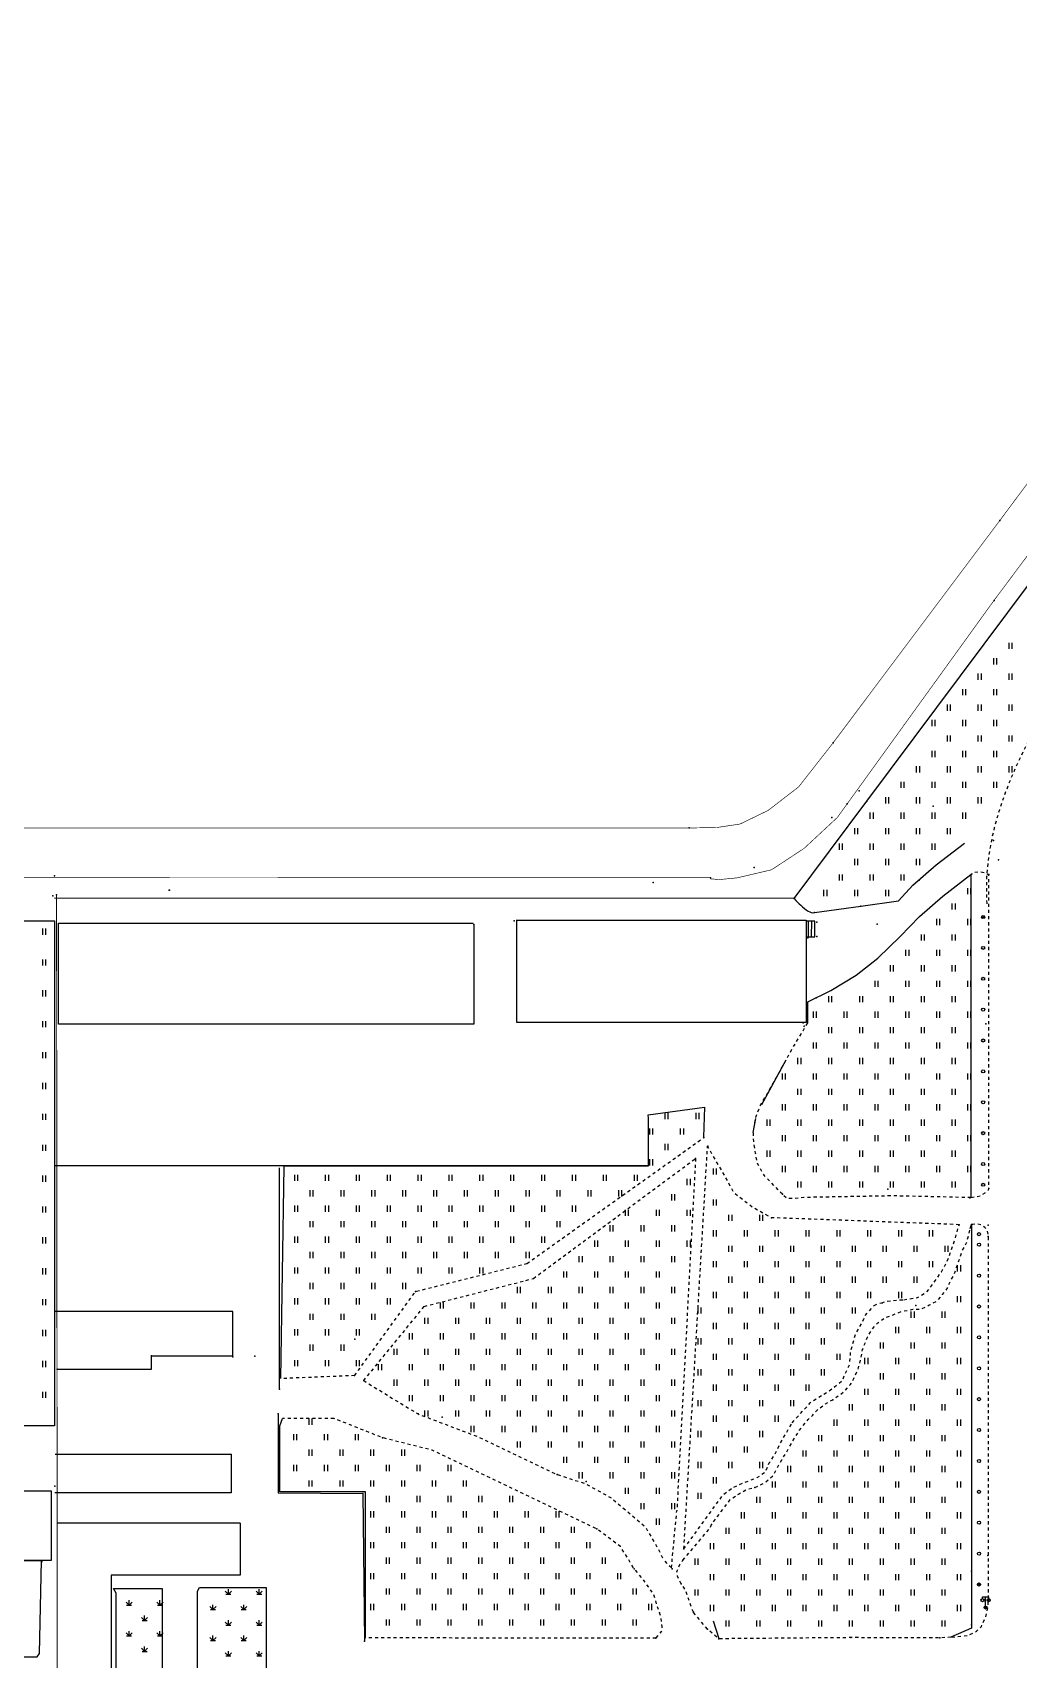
# Model space of a CAD drawing. Extents: x -992 to 2561, y -723 to 1492.
# Drawn here: x 1893.4 to 2053.1, y 1225.7 to 1489.1 of the extents above; entities that cross this region are included whole.
import ezdxf

# ---------------------------------------------------------------- set-up
doc = ezdxf.new("R2010")
doc.units = 0
doc.header["$LTSCALE"] = 0.5
doc.header["$PDSIZE"] = 0.2
doc.linetypes.add('X3', pattern=[5, 4, -1])
doc.linetypes.add('X6', pattern=[2, 1, -1])
doc.layers.get('0').update_dxf_attribs({"linetype": 'CONTINUOUS'})
for name, color, linetype in [('DLDW', 11, 'CONTINUOUS'), ('DLSS', 4, 'CONTINUOUS'), ('JMD', 6, 'CONTINUOUS'), ('ZBTZ', 3, 'CONTINUOUS'), ('ZDH', 1, 'CONTINUOUS')]:
    doc.layers.add(name, color=color, linetype=linetype)
doc.linetypes.add('1161', pattern='A,0,[149,AAA.SHX,S=0.15,R=0,X=0,Y=0],-1.6', length=1.6)
doc.linetypes.add('443', pattern='A,9.4,[169,AAA.SHX,S=1,R=0,X=0,Y=0.15],0.6', length=10)
doc.linetypes.add('444', pattern='A,4.5,[145,AAA.SHX,S=1,R=0,X=0,Y=1],4.5,-0.5,[146,AAA.SHX,S=1,R=0,X=0,Y=0],-0.5', length=10)

# ---------------------------------------------------------------- blocks, each defined once
blk = doc.blocks.new('gc121')
for p, q in [((-0.5, -1), (-0.5, 1)), ((0.5, -1), (0.5, 1))]:
    blk.add_line(p, q)
blk = doc.blocks.new('gc124')
for p, q in [((-1, 1), (0, 0)), ((-0.8, 0), (0.8, 0)), ((0, 0), (0, 1.6)), ((0, 0), (1, 1))]:
    blk.add_line(p, q)
blk = doc.blocks.new('gc097')
for p, q in [((-1, 2.9), (-1, 3.5)), ((-1, 3.5), (1, 3.5)), ((0, 0.5), (0, 3.5)), ((1, 3.5), (1, 2.9))]:
    blk.add_line(p, q)
for centre in [(-1, 2.4), (0, 0), (1, 2.4)]:
    blk.add_circle(centre, 0.5)
blk = doc.blocks.new('gc170')
at = {"linetype": 'Continuous'}
blk.add_circle((0, 0), 0.5, dxfattribs=at)

msp = doc.modelspace()

# ---------------------------------------------------------------- linework, layer by layer
at = {"linetype": 'Continuous'}
msp.add_line((2049.61, 1362.84, -0.21), (2049.61, 1362.84, -0.21), dxfattribs=at)
at = {"linetype": 'Continuous', "flags": 128}
msp.add_lwpolyline([(2016.78, 1348.92, 0.063091), (2019.06, 1346.89, 0.187331), (2019.06, 1346.89, 0.187331), (2020.09, 1346.65), (2027.56, 1347.71), (2033.67, 1348.57)], format="xyb", dxfattribs=at)
msp.add_lwpolyline([(2033.67, 1348.57), (2036.02, 1351.11)], dxfattribs=at)
at = {"layer": 'DLSS', "linetype": 'X3', "const_width": 0.1, "flags": 128}
for points, elevation in [([(2110.95, 1485.96), (2106.37, 1473.93), (2102.42, 1468.62), (2098.98, 1463.95), (2049.15, 1397.19), (2023.77, 1362.05), (2018.39, 1357.05), (2013.1, 1353.58), (2007.55, 1352.28), (2004.68, 1352), (2003.21, 1352.12)], -0.58), ([(2094.14, 1469.2), (2050.08, 1410.12), (2023.1, 1374.15), (2017.51, 1367.01), (2012.57, 1363.2), (2008.01, 1360.99), (2004.25, 1360.43), (1999.78, 1360.35), (1622.86, 1360.35), (1614.22, 1359.48), (1610.4, 1358.64), (1603.64, 1356.77), (1595.53, 1352.3), (1589.55, 1347.41), (1556.71, 1315.86), (1517.86, 1278.8), (1497.84, 1252.93), (1493.06, 1240.21)], -0.21)]:
    msp.add_lwpolyline(points, dxfattribs=dict(at, elevation=elevation))
at = {"layer": 'DLSS', "linetype": 'X6', "elevation": -0.21, "flags": 128}
msp.add_lwpolyline([(1751.32, 1316.75, 0, 0, 0), (1694.23, 1316.77, 0, 0, -0.413991), (1691.24, 1319.77, 0, 0, 0), (1691.22, 1349.44, 0, 0.1, -0.414475), (1694.22, 1352.44, 0.1, 0.1, 0), (2003.22, 1352.3, 0.1, 0.1, 0)], format="xyseb", dxfattribs=at)
at = {"layer": 'DLSS', "linetype": 'X6', "flags": 128}
for points, elevation in [([(2045.42, 1300.51), (2046.89, 1300.81), (2047.72, 1301.31), (2048.2, 1301.69), (2048.3, 1301.95), (2048.3, 1301.99), (2048.3, 1352.72), (2047.84, 1353.02), (2047.29, 1353.17), (2046.7, 1353.19), (2046.05, 1353.15), (2045.77, 1353.04), (2045.4, 1352.8)], -0.21), ([(2014.88, 1301.05), (2011.9, 1304.14), (2010.86, 1306.02), (2010.52, 1307.7), (2010.22, 1309.62), (2010.19, 1311.17), (2010.55, 1313.52), (2011.38, 1315.55), (2012.75, 1317.89), (2014.12, 1320.3), (2015.04, 1322), (2016.45, 1324.61), (2018.98, 1328.78)], -0.41), ([(1973.5, 1289.85), (2002.14, 1310.23)], -0.42), ([(1974.55, 1287.42), (2000.8, 1306.84)], -0.21), ([(2000.8, 1306.84), (1997.77, 1249.8)], -0.21), ([(1998.91, 1243.65), (2002.75, 1308.82)], -0.21), ([(2043.51, 1296.13), (2013.09, 1297.26), (2010.05, 1298.93), (2007.01, 1301.28), (2005.24, 1304.61), (2003.48, 1307.55), (2002.75, 1308.82)], -0.21), ([(2045.42, 1300.51), (2032.83, 1300.79), (2018.37, 1300.53), (2016.62, 1300.35), (2015.6, 1300.35), (2014.84, 1301.04)], -0.21), ([(1998.76, 1241.8), (2003.24, 1247.13), (2003.38, 1247.59), (2005.86, 1250.86), (2006.51, 1251.72), (2007.74, 1252.49), (2008.5, 1252.93), (2009.03, 1253.23), (2010.39, 1253.58), (2011.84, 1254.27), (2012.67, 1254.88), (2013.37, 1255.53), (2014.07, 1256.82), (2014.8, 1258.06), (2015.5, 1259.22), (2016.35, 1260.72), (2016.96, 1261.78), (2017.66, 1262.87), (2019.05, 1264.58), (2019.8, 1265.31), (2020.5, 1266.11), (2021.87, 1267.13), (2023.03, 1267.79), (2024.71, 1268.99), (2025.87, 1270.18), (2026.44, 1271.21), (2027.21, 1272.94), (2027.4, 1273.71), (2027.64, 1274.67), (2027.85, 1275.9), (2028.64, 1277.91), (2029.41, 1279.18), (2030.33, 1280.25), (2031.52, 1281.06), (2032.79, 1281.52), (2034.17, 1282.09), (2036.02, 1282.44), (2037.4, 1282.48), (2038.67, 1283.13), (2039.94, 1283.76), (2040.83, 1284.8), (2041.71, 1285.98), (2041.98, 1286.79), (2042.75, 1288.18), (2043.13, 1289.41), (2043.67, 1290.83), (2044.06, 1291.98), (2044.71, 1293.17), (2045.48, 1296.15)], -0.21), ([(2034.55, 1283.97), (2036.77, 1284.34), (2038.26, 1285.22), (2039.23, 1286.49), (2040.62, 1288.48), (2041.52, 1290.07), (2042.05, 1291.49), (2042.71, 1293.35), (2043.51, 1296.13)], -0.21), ([(2042.31, 1229.35), (2044.97, 1229.65), (2046.32, 1230.31), (2047.1, 1231.06), (2047.79, 1232.57), (2048.17, 1234.2), (2048.24, 1235.33), (2048.24, 1294.24), (2048.09, 1295.12), (2047.68, 1295.65), (2047.11, 1296.1), (2046.51, 1296.21), (2045.71, 1296.18), (2045.48, 1296.15)], -0.21), ([(1945.58, 1271.69), (1955.43, 1285.3), (1973.5, 1289.85)], -0.42), ([(1956.87, 1282.9), (1974.55, 1287.42)], -0.36), ([(1947.05, 1270.88), (1956.87, 1282.9)], -0.36), ([(2016.46, 1264.06), (2019.37, 1267.28), (2020.78, 1268.22), (2022.37, 1269.16), (2024.53, 1270.84), (2025.75, 1273.47), (2025.94, 1275.62), (2026.69, 1278.34), (2027.81, 1280.31), (2028.28, 1281.43), (2029.74, 1283.05), (2030.1, 1283.22)], -0.21), ([(2029.74, 1283.05), (2030.45, 1283.39), (2031.46, 1283.55)], 0.03), ([(2030.96, 1283.47), (2031.87, 1283.76)], -0.21), ([(2031.87, 1283.76), (2033.62, 1283.96), (2034.55, 1283.97)], -0.21), ([(1945.58, 1271.69), (1933.64, 1271.21)], -0.42), ([(1947.05, 1270.88), (1955.85, 1265.48), (1965.61, 1261.78), (1975.41, 1257.07), (1978.37, 1255.69), (1983.01, 1254.19), (1987.17, 1251.88), (1992.62, 1247.27), (1994.55, 1243.99), (1995.62, 1241.91)], -0.36), ([(1942.24, 1264.75), (1933.88, 1264.75)], -0.21), ([(1994.4, 1229.23), (1995.31, 1230.25), (1995.41, 1231.03), (1995.24, 1232.36), (1994.98, 1233.28), (1993.99, 1236.34), (1992.49, 1238.49), (1990.86, 1240.4), (1988.66, 1244), (1984.8, 1246.9), (1958.12, 1259.62), (1950.12, 1261.63), (1942.24, 1264.75)], -0.21), ([(1998.9, 1243.63), (2005.31, 1252.44), (2006.89, 1253.6), (2008.69, 1254.39), (2010.8, 1255.18), (2012.07, 1256.07), (2012.75, 1257.55), (2013.65, 1258.87), (2014.44, 1260.61), (2016.46, 1264.06)], 0.03), ([(1996.9, 1240.55), (1997.77, 1249.8)], -0.21), ([(1996.89, 1240.55), (1995.62, 1241.91)], -0.36), ([(2000.45, 1233.38), (2000.14, 1234.24), (1999.82, 1235.12), (1999.61, 1235.73), (1999.25, 1236.72), (1998.91, 1237.39), (1998.48, 1237.97), (1997.87, 1239.24), (1997.8, 1239.97), (1997.98, 1240.49), (1998.26, 1241.12), (1998.76, 1241.8)], -0.21), ([(1996.89, 1240.55), (1996.9, 1240.55)], -0.36), ([(2042.17, 1229.35), (2040.38, 1229.23), (2025.97, 1229.27), (2004.57, 1229.09), (2002.75, 1230.66), (2000.45, 1233.38)], -0.21), ([(1994.39, 1229.17), (1947.34, 1229.23)], -0.21)]:
    msp.add_lwpolyline(points, dxfattribs=dict(at, elevation=elevation))
at = {"layer": 'DLSS', "linetype": 'X6'}
msp.add_open_spline([(2117.31, 1438.16, -0.21), (2103.94, 1426.56, 1.5), (2073.13, 1405.46, 4.25), (2047.85, 1366.5, 0.46), (2047.88, 1349.62, -0.14), (2048, 1347.9, -0.19)], degree=3, knots=[0, 0, 0, 0, 62.86997, 114.383772, 120.286898, 120.286898, 120.286898, 120.286898], dxfattribs=at)
at = {"layer": 'JMD', "linetype": 'Continuous'}
for p, q in [((2020.14, 1345.27, -0.21), (2018.7, 1345.27, -0.21)), ((2019.11, 1342.75, -0.21), (2019.12, 1345.27, -0.21)), ((2019.61, 1342.75, -0.21), (2019.63, 1345.27, -0.21)), ((2020.11, 1342.75, -0.21), (2020.14, 1345.27, -0.21)), ((2018.7, 1342.75, -0.21), (2020.11, 1342.75, -0.21))]:
    msp.add_line(p, q, dxfattribs=at)
at = {"layer": 'JMD', "linetype": '444', "flags": 128}
for points, elevation in [([(2016.78, 1348.92), (2028.57, 1364.72), (2115.92, 1481.53), (2114.89, 1489.13)], -0.21), ([(2016.78, 1348.92), (1896.94, 1349)], -0.21), ([(1933.4, 1269.5), (1933.4, 1305.34)], -0.21), ([(1933.2, 1265.48), (1933.2, 1252.69), (1946.91, 1252.58), (1947.18, 1228.7)], -0.32)]:
    msp.add_lwpolyline(points, dxfattribs=dict(at, elevation=elevation))
at = {"layer": 'JMD', "linetype": '443', "const_width": 0.15, "elevation": -0.21, "flags": 128}
msp.add_lwpolyline([(1897.3, 1349.54), (1897.5, 1135.43)], dxfattribs=at)
at = {"layer": 'JMD', "linetype": 'Continuous', "flags": 128}
for points, elevation in [([(1964.89, 1344.71), (1964.89, 1328.58), (1897.62, 1328.58), (1897.62, 1344.95), (1964.76, 1344.95)], 1.11), ([(1971.85, 1345.43), (2018.7, 1345.43), (2018.7, 1328.88), (1971.85, 1328.88), (1971.85, 1342.64), (1971.85, 1345.47)], -0.21), ([(1993.19, 1305.67), (1897.14, 1305.67)], -0.21), ([(1897.39, 1272.71), (1912.67, 1272.71), (1912.67, 1274.89), (1925.84, 1274.89), (1925.84, 1282.07), (1897.12, 1282.06)], -0.36), ([(1925.61, 1258.92), (1925.61, 1252.72), (1897.04, 1252.71)], -0.15), ([(1925.61, 1258.92), (1897.09, 1258.92)], -0.21), ([(1836.66, 1252.99), (1836.66, 1241.79), (1896.47, 1241.79), (1896.47, 1252.99), (1836.66, 1252.99)], -0.5), ([(1927.02, 1247.8), (1927.02, 1239.41), (1906.13, 1239.41), (1906.13, 1207.37), (1897.42, 1207.37)], -0.21), ([(1927.02, 1247.8), (1897.47, 1247.8)], -0.21), ([(1873.33, 1241.75), (1894.92, 1241.75), (1894.92, 1241.47), (1894.92, 1241.8)], -0.21)]:
    msp.add_lwpolyline(points, dxfattribs=dict(at, elevation=elevation))
at = {"layer": 'ZBTZ', "linetype": 'Continuous'}
for p, q in [((2039.8, 1354.41), (2044.35, 1357.89)), ((2036.02, 1351.11), (2039.8, 1354.41)), ((2040.86, 1349.33, -0.21), (2045.41, 1352.81, -0.21)), ((2045.41, 1352.81, -0.21), (2045.41, 1300.54, -0.21)), ((2037.08, 1346.03, -0.21), (2040.86, 1349.33, -0.21)), ((2033.93, 1342.78, -0.21), (2037.08, 1346.03, -0.21)), ((2030.32, 1339.3, -0.21), (2033.93, 1342.78, -0.21)), ((2026.83, 1336.54, -0.21), (2030.32, 1339.3, -0.21)), ((2022.73, 1334.04, -0.21), (2026.83, 1336.54, -0.21)), ((2018.97, 1332.22, -0.21), (2022.73, 1334.04, -0.21)), ((2018.98, 1332.11, -0.21), (2018.97, 1332.22, -0.21)), ((2018.98, 1328.78, -0.21), (2018.98, 1332.11, -0.21))]:
    msp.add_line(p, q, dxfattribs=at)
at = {"layer": 'ZBTZ', "linetype": 'Continuous', "elevation": -0.21, "flags": 128}
for points in [[(1869.1, 1341.03), (1865.32, 1341.03), (1865.32, 1349.39), (1891.11, 1349.39), (1891.11, 1345.32), (1896.95, 1345.32), (1896.95, 1263.58), (1870.37, 1263.58), (1870.37, 1270.41), (1882.17, 1270.41), (1882.17, 1340.94), (1869.51, 1340.94)], [(1872.87, 1241.73), (1872.79, 1227.12), (1872.98, 1226.68), (1873.45, 1226.28), (1874.26, 1226.17), (1892.78, 1226.14), (1894.18, 1226.14), (1894.56, 1226.7), (1894.84, 1241.75), (1873.21, 1241.75)]]:
    msp.add_lwpolyline(points, close=True, dxfattribs=at)
for points in [[(2018.37, 1328.16), (2018.49, 1328.39)], [(2011.53, 1315.6), (2015.46, 1322.8)], [(1933.64, 1271.21), (1934.17, 1305.57), (1934.17, 1305.67), (1993.2, 1305.67), (1993.2, 1313.39), (1993.13, 1313.93), (2002.24, 1315.16), (2002.12, 1310.29), (2002.1, 1310.28)], [(2010.14, 1311.06), (2010.57, 1313.3)], [(2045.29, 1295.5), (2045.48, 1296.15), (2045.48, 1230.79), (2042.17, 1229.35)], [(1947.34, 1229.23), (1947.34, 1252.87), (1933.47, 1252.87), (1933.47, 1263.57), (1933.88, 1264.75)], [(2004.64, 1229.07), (2003.73, 1231.92)]]:
    msp.add_lwpolyline(points, dxfattribs=at)
at = {"layer": 'ZBTZ', "linetype": '1161', "elevation": -0.21, "flags": 128}
for points in [[(1906.55, 1237.21), (1914.42, 1237.21), (1914.42, 1207.04), (1906.95, 1207.04), (1906.95, 1236.48)], [(1920.43, 1237.37), (1931.24, 1237.37), (1931.24, 1206.3), (1920.13, 1206.3), (1920.13, 1236.78)]]:
    msp.add_lwpolyline(points, close=True, dxfattribs=at)
at = {"layer": 'ZDH', "linetype": 'Continuous'}
for p in [(2050.08, 1410.12, -0.52), (2049.15, 1397.19, -0.5), (2023.1, 1374.15, -0.44), (2027.33, 1366.37, -0.25), (2028.57, 1364.72, -0.29), (2022.86, 1362.05, -0.41), (2025.39, 1364.26, -0.3), (2039.3, 1363.9, -0.16), (1999.78, 1360.35, -0.37), (2049.07, 1358.34, -0.39), (2010.3, 1353.93, -0.21), (2049.89, 1355.19, -0.21), (1896.94, 1352.58, -0.11), (1993.95, 1351.51, -0.25), (2003.22, 1352.3, -0.39), (2037.03, 1351.92, -0.14), (2045.49, 1352.89, -0.19), (2048.3, 1352.8, -0.36), (1896.69, 1349.37, -0.11), (1897.3, 1349.54, 0.07), (1915.54, 1350.31, 0.2), (1915.61, 1350.31, 0.17), (2016.78, 1348.92, -0.03), (2020.09, 1346.65, 0.02), (2027.56, 1347.71, 0.08), (1964.89, 1344.71, 1.11), (1971.4, 1345.34, 1.59), (2020.45, 1345.09, 0.13), (2030.22, 1344.8, 0.08), (2047.37, 1345.94, -0.42), (2019.01, 1342.57, 0.46), (2020.46, 1342.79, 0.1), (2020.37, 1332.85, 0.27), (2018.24, 1328.78, -0.63), (2047.85, 1328.64, -0.33), (2048.29, 1319.76, -0.33), (2002.14, 1310.23, -1.27), (2000.8, 1306.84, -1.15), (2002.77, 1308.85, -0.09), (2031.97, 1301.88, -0.06), (2048.3, 1302, -0.35), (2014.88, 1301.05, -0.41), (2045.24, 1300.48, -1.33), (2013.09, 1297.26, -0.45), (2043.51, 1296.13, -0.13), (2045.48, 1296.15, -1.26), (2048.21, 1296.06, -0.49), (2048.22, 1294.19, -0.33), (1955.43, 1285.3, -0.23), (2036.51, 1283.04, -0.71), (1945.61, 1277.61, -1.46), (1912.69, 1274.89, -0.39), (1929.44, 1274.86, -0.42), (2027.85, 1275.9, -1.28), (1897.39, 1272.71, -0.36), (1925.84, 1274.72, 0.05), (1945.58, 1271.69, -0.42), (1947.05, 1270.88, -0.36), (1933.4, 1269.5, -0.43), (2023.03, 1267.79, 0.09), (1933.2, 1265.48, -0.32), (1955.85, 1265.48, -0.45), (1959.74, 1264.96, -1.62), (1950.12, 1261.63, -1.63), (1925.61, 1258.92, -0.15), (1897.03, 1253.78, 0.12), (1978.37, 1255.69, -0.21), (1983.08, 1254.57, 0.38), (1946.91, 1252.58, -0.67), (2010.39, 1253.58, -0.5), (1984.8, 1246.9, 0.02), (2003.38, 1247.59, -0.48), (1998.9, 1243.63, 0.03), (1998.76, 1241.8, 0.04), (2048.16, 1242.56, -0.44), (1990.86, 1240.4, -0.05), (1997.03, 1240.4, 0.07), (1998.48, 1237.97, 0.05), (2045.48, 1240.02, -0.35), (2046.72, 1237.88, -1.28), (2048.24, 1235.33, -0.42), (1994.98, 1233.28, 0.69), (2000.45, 1233.38, -0.03), (2047.78, 1234.14, -0.34), (2002.75, 1230.66, 0), (2045.5, 1231.36, -1.59), (1947.18, 1228.7, -0.5), (1994.39, 1229.17, 0.69), (2004.57, 1229.09, -0.07), (2025.97, 1229.27, -0.29), (2040.38, 1229.23, -0.43)]:
    msp.add_point(p, dxfattribs=at)

# ---------------------------------------------------------------- block references
at = {"layer": 'DLDW', "linetype": 'Continuous', "xscale": 0.5, "yscale": 0.5}
msp.add_blockref('gc097', (2047.78, 1234.14, -0.34), dxfattribs=at)
at = {"layer": 'ZBTZ', "linetype": 'Continuous', "xscale": 0.5, "yscale": 0.5}
for name, p in [('gc121', (2051.86, 1389.84, -0.21)), ('gc121', (2049.36, 1387.34, -0.21)), ('gc121', (2044.36, 1382.34, -0.21)), ('gc121', (2046.86, 1384.84, -0.21)), ('gc121', (2049.36, 1382.34, -0.21)), ('gc121', (2051.86, 1384.84, -0.21)), ('gc121', (2041.86, 1379.84, -0.21)), ('gc121', (2046.86, 1379.84, -0.21)), ('gc121', (2051.86, 1379.84, -0.21)), ('gc121', (2039.36, 1377.34, -0.21)), ('gc121', (2044.36, 1377.34, -0.21)), ('gc121', (2049.36, 1377.34, -0.21)), ('gc121', (2041.86, 1374.84, -0.21)), ('gc121', (2046.86, 1374.84, -0.21)), ('gc121', (2051.86, 1374.84, -0.21)), ('gc121', (2039.36, 1372.34, -0.21)), ('gc121', (2044.36, 1372.34, -0.21)), ('gc121', (2049.36, 1372.34, -0.21)), ('gc121', (2036.86, 1369.84, -0.21)), ('gc121', (2041.86, 1369.84, -0.21)), ('gc121', (2046.86, 1369.84, -0.21)), ('gc121', (2051.86, 1369.84, -0.21)), ('gc121', (2034.36, 1367.34, -0.21)), ('gc121', (2039.36, 1367.34, -0.21)), ('gc121', (2044.36, 1367.34, -0.21)), ('gc121', (2049.36, 1367.34, -0.21)), ('gc121', (2031.86, 1364.84, -0.21)), ('gc121', (2036.86, 1364.84, -0.21)), ('gc121', (2041.86, 1364.84, -0.21)), ('gc121', (2046.86, 1364.84, -0.21)), ('gc121', (2029.36, 1362.34, -0.21)), ('gc121', (2034.36, 1362.34, -0.21)), ('gc121', (2039.36, 1362.34, -0.21)), ('gc121', (2044.36, 1362.34, -0.21)), ('gc121', (2026.86, 1359.84, -0.21)), ('gc121', (2031.86, 1359.84, -0.21)), ('gc121', (2036.86, 1359.84, -0.21)), ('gc121', (2041.86, 1359.84, -0.21)), ('gc121', (2024.36, 1357.34, -0.21)), ('gc121', (2029.36, 1357.34, -0.21)), ('gc121', (2034.36, 1357.34, -0.21)), ('gc121', (2039.36, 1357.34, -0.21)), ('gc121', (2026.86, 1354.84, -0.21)), ('gc121', (2031.86, 1354.84, -0.21)), ('gc121', (2036.86, 1354.84, -0.21)), ('gc121', (2024.36, 1352.34, -0.21)), ('gc121', (2029.36, 1352.34, -0.21)), ('gc121', (2034.36, 1352.34, -0.21)), ('gc121', (2021.86, 1349.84, -0.21)), ('gc121', (2026.86, 1349.84, -0.21)), ('gc121', (2031.86, 1349.84, -0.21)), ('gc121', (2045.14, 1350.13, -0.21)), ('gc121', (2042.64, 1347.63, -0.21)), ('gc121', (1895.32, 1343.58, -0.21)), ('gc121', (2040.14, 1345.13, -0.21)), ('gc121', (2045.14, 1345.13, -0.21)), ('gc121', (2037.64, 1342.63, -0.21)), ('gc121', (2042.64, 1342.63, -0.21)), ('gc121', (1895.32, 1338.58, -0.21)), ('gc121', (2032.64, 1337.63, -0.21)), ('gc121', (2035.14, 1340.13, -0.21)), ('gc121', (2037.64, 1337.63, -0.21)), ('gc121', (2040.14, 1340.13, -0.21)), ('gc121', (2042.64, 1337.63, -0.21)), ('gc121', (2045.14, 1340.13, -0.21)), ('gc121', (2030.14, 1335.13, -0.21)), ('gc121', (2035.14, 1335.13, -0.21)), ('gc121', (2040.14, 1335.13, -0.21)), ('gc121', (2045.14, 1335.13, -0.21)), ('gc121', (1895.32, 1333.58, -0.21)), ('gc121', (2022.64, 1332.63, -0.21)), ('gc121', (2027.64, 1332.63, -0.21)), ('gc121', (2032.64, 1332.63, -0.21)), ('gc121', (2037.64, 1332.63, -0.21)), ('gc121', (2042.64, 1332.63, -0.21)), ('gc121', (2020.14, 1330.13, -0.21)), ('gc121', (2025.14, 1330.13, -0.21)), ('gc121', (2030.14, 1330.13, -0.21)), ('gc121', (2035.14, 1330.13, -0.21)), ('gc121', (2040.14, 1330.13, -0.21)), ('gc121', (2045.14, 1330.13, -0.21)), ('gc121', (1895.32, 1328.58, -0.21)), ('gc121', (2022.64, 1327.63, -0.21)), ('gc121', (2027.64, 1327.63, -0.21)), ('gc121', (2032.64, 1327.63, -0.21)), ('gc121', (2037.64, 1327.63, -0.21)), ('gc121', (2042.64, 1327.63, -0.21)), ('gc121', (2020.14, 1325.13, -0.21)), ('gc121', (2025.14, 1325.13, -0.21)), ('gc121', (2030.14, 1325.13, -0.21)), ('gc121', (2035.14, 1325.13, -0.21)), ('gc121', (2040.14, 1325.13, -0.21)), ('gc121', (2045.14, 1325.13, -0.21)), ('gc121', (1895.32, 1323.58, -0.21)), ('gc121', (2017.64, 1322.63, -0.21)), ('gc121', (2022.64, 1322.63, -0.21)), ('gc121', (2027.64, 1322.63, -0.21)), ('gc121', (2032.64, 1322.63, -0.21)), ('gc121', (2037.64, 1322.63, -0.21)), ('gc121', (2042.64, 1322.63, -0.21)), ('gc121', (2015.14, 1320.13, -0.21)), ('gc121', (2020.14, 1320.13, -0.21)), ('gc121', (2025.14, 1320.13, -0.21)), ('gc121', (2030.14, 1320.13, -0.21)), ('gc121', (2035.14, 1320.13, -0.21)), ('gc121', (2040.14, 1320.13, -0.21)), ('gc121', (2045.14, 1320.13, -0.21)), ('gc121', (1895.32, 1318.58, -0.21)), ('gc121', (2017.64, 1317.63, -0.21)), ('gc121', (2022.64, 1317.63, -0.21)), ('gc121', (2027.64, 1317.63, -0.21)), ('gc121', (2032.64, 1317.63, -0.21)), ('gc121', (2037.64, 1317.63, -0.21)), ('gc121', (2042.64, 1317.63, -0.21)), ('gc121', (2015.14, 1315.13, -0.21)), ('gc121', (2020.14, 1315.13, -0.21)), ('gc121', (2025.14, 1315.13, -0.21)), ('gc121', (2030.14, 1315.13, -0.21)), ('gc121', (2035.14, 1315.13, -0.21)), ('gc121', (2040.14, 1315.13, -0.21)), ('gc121', (2045.14, 1315.13, -0.21)), ('gc121', (1895.32, 1313.58, -0.21)), ('gc121', (1993.64, 1311.21, -0.21)), ('gc121', (1996.14, 1313.71, -0.21)), ('gc121', (1998.64, 1311.21, -0.21)), ('gc121', (2001.14, 1313.71, -0.21)), ('gc121', (2012.64, 1312.63, -0.21)), ('gc121', (2017.64, 1312.63, -0.21)), ('gc121', (2022.64, 1312.63, -0.21)), ('gc121', (2027.64, 1312.63, -0.21)), ('gc121', (2032.64, 1312.63, -0.21)), ('gc121', (2037.64, 1312.63, -0.21)), ('gc121', (2042.64, 1312.63, -0.21)), ('gc121', (1895.32, 1308.58, -0.21)), ('gc121', (1996.14, 1308.71, -0.21)), ('gc121', (2015.14, 1310.13, -0.21)), ('gc121', (2020.14, 1310.13, -0.21)), ('gc121', (2025.14, 1310.13, -0.21)), ('gc121', (2030.14, 1310.13, -0.21)), ('gc121', (2035.14, 1310.13, -0.21)), ('gc121', (2040.14, 1310.13, -0.21)), ('gc121', (2045.14, 1310.13, -0.21)), ('gc121', (1993.64, 1306.21, -0.21)), ('gc121', (2012.64, 1307.63, -0.21)), ('gc121', (2017.64, 1307.63, -0.21)), ('gc121', (2022.64, 1307.63, -0.21)), ('gc121', (2027.64, 1307.63, -0.21)), ('gc121', (2032.64, 1307.63, -0.21)), ('gc121', (2037.64, 1307.63, -0.21)), ('gc121', (2042.64, 1307.63, -0.21)), ('gc121', (1895.32, 1303.58, -0.21)), ('gc121', (1936.14, 1303.71, -0.21)), ('gc121', (1941.14, 1303.71, -0.21)), ('gc121', (1946.14, 1303.71, -0.21)), ('gc121', (1951.14, 1303.71, -0.21)), ('gc121', (1956.14, 1303.71, -0.21)), ('gc121', (1961.14, 1303.71, -0.21)), ('gc121', (1966.14, 1303.71, -0.21)), ('gc121', (1971.14, 1303.71, -0.21)), ('gc121', (1976.14, 1303.71, -0.21)), ('gc121', (1981.14, 1303.71, -0.21)), ('gc121', (1986.14, 1303.71, -0.21)), ('gc121', (1991.14, 1303.71, -0.21)), ('gc121', (2003.97, 1304.73, -0.21)), ('gc121', (2015.14, 1305.13, -0.21)), ('gc121', (2020.14, 1305.13, -0.21)), ('gc121', (2025.14, 1305.13, -0.21)), ('gc121', (2030.14, 1305.13, -0.21)), ('gc121', (2035.14, 1305.13, -0.21)), ('gc121', (2040.14, 1305.13, -0.21)), ('gc121', (2045.14, 1305.13, -0.21)), ('gc121', (1938.64, 1301.21, -0.21)), ('gc121', (1943.64, 1301.21, -0.21)), ('gc121', (1948.64, 1301.21, -0.21)), ('gc121', (1953.64, 1301.21, -0.21)), ('gc121', (1958.64, 1301.21, -0.21)), ('gc121', (1963.64, 1301.21, -0.21)), ('gc121', (1968.64, 1301.21, -0.21)), ('gc121', (1973.64, 1301.21, -0.21)), ('gc121', (1978.64, 1301.21, -0.21)), ('gc121', (1983.64, 1301.21, -0.21)), ('gc121', (1988.64, 1301.21, -0.21)), ('gc121', (1999.72, 1303.05, -0.21)), ('gc121', (2017.64, 1302.63, -0.21)), ('gc121', (2022.64, 1302.63, -0.21)), ('gc121', (2027.64, 1302.63, -0.21)), ('gc121', (2032.64, 1302.63, -0.21)), ('gc121', (2037.64, 1302.63, -0.21)), ('gc121', (2042.64, 1302.63, -0.21)), ('gc121', (1895.32, 1298.58, -0.21)), ('gc121', (1936.14, 1298.71, -0.21)), ('gc121', (1941.14, 1298.71, -0.21)), ('gc121', (1946.14, 1298.71, -0.21)), ('gc121', (1951.14, 1298.71, -0.21)), ('gc121', (1956.14, 1298.71, -0.21)), ('gc121', (1961.14, 1298.71, -0.21)), ('gc121', (1966.14, 1298.71, -0.21)), ('gc121', (1971.14, 1298.71, -0.21)), ('gc121', (1976.14, 1298.71, -0.21)), ('gc121', (1981.14, 1298.71, -0.21)), ('gc121', (1989.72, 1298.05, -0.21)), ('gc121', (1994.72, 1298.05, -0.21)), ('gc121', (1997.22, 1300.55, -0.21)), ('gc121', (1999.72, 1298.05, -0.21)), ('gc121', (2003.97, 1299.73, -0.21)), ('gc121', (1938.64, 1296.21, -0.21)), ('gc121', (1943.64, 1296.21, -0.21)), ('gc121', (1948.64, 1296.21, -0.21)), ('gc121', (1953.64, 1296.21, -0.21)), ('gc121', (1958.64, 1296.21, -0.21)), ('gc121', (1963.64, 1296.21, -0.21)), ('gc121', (1968.64, 1296.21, -0.21)), ('gc121', (1973.64, 1296.21, -0.21)), ('gc121', (1978.64, 1296.21, -0.21)), ('gc121', (1987.22, 1295.55, -0.21)), ('gc121', (1992.22, 1295.55, -0.21)), ('gc121', (1997.22, 1295.55, -0.21)), ('gc121', (2006.47, 1297.23, -0.21)), ('gc121', (2011.47, 1297.23, -0.21)), ('gc121', (1895.32, 1293.58, -0.21)), ('gc121', (1936.14, 1293.71, -0.21)), ('gc121', (1941.14, 1293.71, -0.21)), ('gc121', (1946.14, 1293.71, -0.21)), ('gc121', (1951.14, 1293.71, -0.21)), ('gc121', (1956.14, 1293.71, -0.21)), ('gc121', (1961.14, 1293.71, -0.21)), ('gc121', (1966.14, 1293.71, -0.21)), ('gc121', (1971.14, 1293.71, -0.21)), ('gc121', (1976.14, 1293.71, -0.21)), ('gc121', (1984.72, 1293.05, -0.21)), ('gc121', (1989.72, 1293.05, -0.21)), ('gc121', (1994.72, 1293.05, -0.21)), ('gc121', (1999.72, 1293.05, -0.21)), ('gc121', (2003.97, 1294.73, -0.21)), ('gc121', (2008.97, 1294.73, -0.21)), ('gc121', (2013.97, 1294.73, -0.21)), ('gc121', (2018.97, 1294.73, -0.21)), ('gc121', (2023.97, 1294.73, -0.21)), ('gc121', (2028.97, 1294.73, -0.21)), ('gc121', (2033.97, 1294.73, -0.21)), ('gc121', (2038.97, 1294.73, -0.21)), ('gc121', (1938.64, 1291.21, -0.21)), ('gc121', (1943.64, 1291.21, -0.21)), ('gc121', (1948.64, 1291.21, -0.21)), ('gc121', (1953.64, 1291.21, -0.21)), ('gc121', (1958.64, 1291.21, -0.21)), ('gc121', (1963.64, 1291.21, -0.21)), ('gc121', (1968.64, 1291.21, -0.21)), ('gc121', (1973.64, 1291.21, -0.21)), ('gc121', (1982.22, 1290.55, -0.21)), ('gc121', (1987.22, 1290.55, -0.21)), ('gc121', (1992.22, 1290.55, -0.21)), ('gc121', (1997.22, 1290.55, -0.21)), ('gc121', (2006.47, 1292.23, -0.21)), ('gc121', (2011.47, 1292.23, -0.21)), ('gc121', (2016.47, 1292.23, -0.21)), ('gc121', (2021.47, 1292.23, -0.21)), ('gc121', (2026.47, 1292.23, -0.21)), ('gc121', (2031.47, 1292.23, -0.21)), ('gc121', (2036.47, 1292.23, -0.21)), ('gc121', (2041.47, 1292.23, -0.21)), ('gc121', (1895.32, 1288.58, -0.21)), ('gc121', (1936.14, 1288.71, -0.21)), ('gc121', (1941.14, 1288.71, -0.21)), ('gc121', (1946.14, 1288.71, -0.21)), ('gc121', (1951.14, 1288.71, -0.21)), ('gc121', (1956.14, 1288.71, -0.21)), ('gc121', (1961.14, 1288.71, -0.21)), ('gc121', (1966.14, 1288.71, -0.21)), ('gc121', (1979.72, 1288.05, -0.21)), ('gc121', (1984.72, 1288.05, -0.21)), ('gc121', (1989.72, 1288.05, -0.21)), ('gc121', (1994.72, 1288.05, -0.21)), ('gc121', (2003.97, 1289.73, -0.21)), ('gc121', (2008.97, 1289.73, -0.21)), ('gc121', (2013.97, 1289.73, -0.21)), ('gc121', (2018.97, 1289.73, -0.21)), ('gc121', (2023.97, 1289.73, -0.21)), ('gc121', (2028.97, 1289.73, -0.21)), ('gc121', (2033.97, 1289.73, -0.21)), ('gc121', (2038.97, 1289.73, -0.21)), ('gc121', (2043.5, 1289.07, -0.21)), ('gc121', (1938.64, 1286.21, -0.21)), ('gc121', (1943.64, 1286.21, -0.21)), ('gc121', (1948.64, 1286.21, -0.21)), ('gc121', (1953.64, 1286.21, -0.21)), ('gc121', (1972.22, 1285.55, -0.21)), ('gc121', (1977.22, 1285.55, -0.21)), ('gc121', (1982.22, 1285.55, -0.21)), ('gc121', (1987.22, 1285.55, -0.21)), ('gc121', (1992.22, 1285.55, -0.21)), ('gc121', (1997.22, 1285.55, -0.21)), ('gc121', (2006.47, 1287.23, -0.21)), ('gc121', (2011.47, 1287.23, -0.21)), ('gc121', (2016.47, 1287.23, -0.21)), ('gc121', (2021.47, 1287.23, -0.21)), ('gc121', (2026.47, 1287.23, -0.21)), ('gc121', (2031.47, 1287.23, -0.21)), ('gc121', (2036.47, 1287.23, -0.21)), ('gc121', (1895.32, 1283.58, -0.21)), ('gc121', (1936.14, 1283.71, -0.21)), ('gc121', (1941.14, 1283.71, -0.21)), ('gc121', (1946.14, 1283.71, -0.21)), ('gc121', (1951.14, 1283.71, -0.21)), ('gc121', (1959.72, 1283.05, -0.21)), ('gc121', (1964.72, 1283.05, -0.21)), ('gc121', (1969.72, 1283.05, -0.21)), ('gc121', (1974.72, 1283.05, -0.21)), ('gc121', (1979.72, 1283.05, -0.21)), ('gc121', (1984.72, 1283.05, -0.21)), ('gc121', (1989.72, 1283.05, -0.21)), ('gc121', (1994.72, 1283.05, -0.21)), ('gc121', (2003.97, 1284.73, -0.21)), ('gc121', (2008.97, 1284.73, -0.21)), ('gc121', (2013.97, 1284.73, -0.21)), ('gc121', (2018.97, 1284.73, -0.21)), ('gc121', (2023.97, 1284.73, -0.21)), ('gc121', (2028.97, 1284.73, -0.21)), ('gc121', (2033.97, 1284.73, -0.21)), ('gc121', (2043.5, 1284.07, -0.21)), ('gc121', (1938.64, 1281.21, -0.21)), ('gc121', (1943.64, 1281.21, -0.21)), ('gc121', (1948.64, 1281.21, -0.21)), ('gc121', (1957.22, 1280.55, -0.21)), ('gc121', (1962.22, 1280.55, -0.21)), ('gc121', (1967.22, 1280.55, -0.21)), ('gc121', (1972.22, 1280.55, -0.21)), ('gc121', (1977.22, 1280.55, -0.21)), ('gc121', (1982.22, 1280.55, -0.21)), ('gc121', (1987.22, 1280.55, -0.21)), ('gc121', (1992.22, 1280.55, -0.21)), ('gc121', (1997.22, 1280.55, -0.21)), ('gc121', (2001.47, 1282.23, -0.21)), ('gc121', (2003.97, 1279.73, -0.21)), ('gc121', (2006.47, 1282.23, -0.21)), ('gc121', (2008.97, 1279.73, -0.21)), ('gc121', (2011.47, 1282.23, -0.21)), ('gc121', (2013.97, 1279.73, -0.21)), ('gc121', (2016.47, 1282.23, -0.21)), ('gc121', (2018.97, 1279.73, -0.21)), ('gc121', (2021.47, 1282.23, -0.21)), ('gc121', (2023.97, 1279.73, -0.21)), ('gc121', (2026.47, 1282.23, -0.21)), ('gc121', (2036, 1281.57, -0.21)), ('gc121', (2041, 1281.57, -0.21)), ('gc121', (1895.32, 1278.58, -0.21)), ('gc121', (1936.14, 1278.71, -0.21)), ('gc121', (1941.14, 1278.71, -0.21)), ('gc121', (1946.14, 1278.71, -0.21)), ('gc121', (1954.72, 1278.05, -0.21)), ('gc121', (1959.72, 1278.05, -0.21)), ('gc121', (1964.72, 1278.05, -0.21)), ('gc121', (1969.72, 1278.05, -0.21)), ('gc121', (1974.72, 1278.05, -0.21)), ('gc121', (1979.72, 1278.05, -0.21)), ('gc121', (1984.72, 1278.05, -0.21)), ('gc121', (1989.72, 1278.05, -0.21)), ('gc121', (1994.72, 1278.05, -0.21)), ('gc121', (2001.47, 1277.23, -0.21)), ('gc121', (2006.47, 1277.23, -0.21)), ('gc121', (2011.47, 1277.23, -0.21)), ('gc121', (2016.47, 1277.23, -0.21)), ('gc121', (2021.47, 1277.23, -0.21)), ('gc121', (2033.5, 1279.07, -0.21)), ('gc121', (2038.5, 1279.07, -0.21)), ('gc121', (2043.5, 1279.07, -0.21)), ('gc121', (1938.64, 1276.21, -0.21)), ('gc121', (1943.64, 1276.21, -0.21)), ('gc121', (1952.22, 1275.55, -0.21)), ('gc121', (1957.22, 1275.55, -0.21)), ('gc121', (1962.22, 1275.55, -0.21)), ('gc121', (1967.22, 1275.55, -0.21)), ('gc121', (1972.22, 1275.55, -0.21)), ('gc121', (1977.22, 1275.55, -0.21)), ('gc121', (1982.22, 1275.55, -0.21)), ('gc121', (1987.22, 1275.55, -0.21)), ('gc121', (1992.22, 1275.55, -0.21)), ('gc121', (1997.22, 1275.55, -0.21)), ('gc121', (2003.97, 1274.73, -0.21)), ('gc121', (2008.97, 1274.73, -0.21)), ('gc121', (2013.97, 1274.73, -0.21)), ('gc121', (2018.97, 1274.73, -0.21)), ('gc121', (2023.97, 1274.73, -0.21)), ('gc121', (2031, 1276.57, -0.21)), ('gc121', (2036, 1276.57, -0.21)), ('gc121', (2041, 1276.57, -0.21)), ('gc121', (1895.32, 1273.58, -0.21)), ('gc121', (1936.14, 1273.71, -0.21)), ('gc121', (1941.14, 1273.71, -0.21)), ('gc121', (1946.14, 1273.71, -0.21)), ('gc121', (1949.72, 1273.05, -0.21)), ('gc121', (1954.72, 1273.05, -0.21)), ('gc121', (1959.72, 1273.05, -0.21)), ('gc121', (1964.72, 1273.05, -0.21)), ('gc121', (1969.72, 1273.05, -0.21)), ('gc121', (1974.72, 1273.05, -0.21)), ('gc121', (1979.72, 1273.05, -0.21)), ('gc121', (1984.72, 1273.05, -0.21)), ('gc121', (1989.72, 1273.05, -0.21)), ('gc121', (1994.72, 1273.05, -0.21)), ('gc121', (2001.47, 1272.23, -0.21)), ('gc121', (2006.47, 1272.23, -0.21)), ('gc121', (2011.47, 1272.23, -0.21)), ('gc121', (2016.47, 1272.23, -0.21)), ('gc121', (2021.47, 1272.23, -0.21)), ('gc121', (2028.5, 1274.07, -0.21)), ('gc121', (2033.5, 1274.07, -0.21)), ('gc121', (2038.5, 1274.07, -0.21)), ('gc121', (2043.5, 1274.07, -0.21)), ('gc121', (1952.22, 1270.55, -0.21)), ('gc121', (1957.22, 1270.55, -0.21)), ('gc121', (1962.22, 1270.55, -0.21)), ('gc121', (1967.22, 1270.55, -0.21)), ('gc121', (1972.22, 1270.55, -0.21)), ('gc121', (1977.22, 1270.55, -0.21)), ('gc121', (1982.22, 1270.55, -0.21)), ('gc121', (1987.22, 1270.55, -0.21)), ('gc121', (1992.22, 1270.55, -0.21)), ('gc121', (1997.22, 1270.55, -0.21)), ('gc121', (2003.97, 1269.73, -0.21)), ('gc121', (2008.97, 1269.73, -0.21)), ('gc121', (2013.97, 1269.73, -0.21)), ('gc121', (2018.97, 1269.73, -0.21)), ('gc121', (2028.5, 1269.07, -0.21)), ('gc121', (2031, 1271.57, -0.21)), ('gc121', (2033.5, 1269.07, -0.21)), ('gc121', (2036, 1271.57, -0.21)), ('gc121', (2038.5, 1269.07, -0.21)), ('gc121', (2041, 1271.57, -0.21)), ('gc121', (2043.5, 1269.07, -0.21)), ('gc121', (1895.32, 1268.58, -0.21)), ('gc121', (1954.72, 1268.05, -0.21)), ('gc121', (1959.72, 1268.05, -0.21)), ('gc121', (1964.72, 1268.05, -0.21)), ('gc121', (1969.72, 1268.05, -0.21)), ('gc121', (1974.72, 1268.05, -0.21)), ('gc121', (1979.72, 1268.05, -0.21)), ('gc121', (1984.72, 1268.05, -0.21)), ('gc121', (1989.72, 1268.05, -0.21)), ('gc121', (1994.72, 1268.05, -0.21)), ('gc121', (2001.47, 1267.23, -0.21)), ('gc121', (2006.47, 1267.23, -0.21)), ('gc121', (2011.47, 1267.23, -0.21)), ('gc121', (2016.47, 1267.23, -0.21)), ('gc121', (2026, 1266.57, -0.21)), ('gc121', (2031, 1266.57, -0.21)), ('gc121', (2036, 1266.57, -0.21)), ('gc121', (2041, 1266.57, -0.21)), ('gc121', (1938.47, 1264.23, -0.21)), ('gc121', (1957.22, 1265.55, -0.21)), ('gc121', (1962.22, 1265.55, -0.21)), ('gc121', (1967.22, 1265.55, -0.21)), ('gc121', (1972.22, 1265.55, -0.21)), ('gc121', (1977.22, 1265.55, -0.21)), ('gc121', (1982.22, 1265.55, -0.21)), ('gc121', (1987.22, 1265.55, -0.21)), ('gc121', (1992.22, 1265.55, -0.21)), ('gc121', (1997.22, 1265.55, -0.21)), ('gc121', (2003.97, 1264.73, -0.21)), ('gc121', (2008.97, 1264.73, -0.21)), ('gc121', (2013.97, 1264.73, -0.21)), ('gc121', (2023.5, 1264.07, -0.21)), ('gc121', (2028.5, 1264.07, -0.21)), ('gc121', (2033.5, 1264.07, -0.21)), ('gc121', (2038.5, 1264.07, -0.21)), ('gc121', (2043.5, 1264.07, -0.21)), ('gc121', (1935.97, 1261.73, -0.21)), ('gc121', (1940.97, 1261.73, -0.21)), ('gc121', (1945.97, 1261.73, -0.21)), ('gc121', (1964.72, 1263.05, -0.21)), ('gc121', (1969.72, 1263.05, -0.21)), ('gc121', (1974.72, 1263.05, -0.21)), ('gc121', (1979.72, 1263.05, -0.21)), ('gc121', (1984.72, 1263.05, -0.21)), ('gc121', (1989.72, 1263.05, -0.21)), ('gc121', (1994.72, 1263.05, -0.21)), ('gc121', (2001.47, 1262.23, -0.21)), ('gc121', (2006.47, 1262.23, -0.21)), ('gc121', (2011.47, 1262.23, -0.21)), ('gc121', (2021, 1261.57, -0.21)), ('gc121', (2026, 1261.57, -0.21)), ('gc121', (2031, 1261.57, -0.21)), ('gc121', (2036, 1261.57, -0.21)), ('gc121', (2041, 1261.57, -0.21)), ('gc121', (1938.47, 1259.23, -0.21)), ('gc121', (1943.47, 1259.23, -0.21)), ('gc121', (1948.47, 1259.23, -0.21)), ('gc121', (1953.47, 1259.23, -0.21)), ('gc121', (1972.22, 1260.55, -0.21)), ('gc121', (1977.22, 1260.55, -0.21)), ('gc121', (1982.22, 1260.55, -0.21)), ('gc121', (1987.22, 1260.55, -0.21)), ('gc121', (1992.22, 1260.55, -0.21)), ('gc121', (1997.22, 1260.55, -0.21)), ('gc121', (2003.97, 1259.73, -0.21)), ('gc121', (2008.97, 1259.73, -0.21)), ('gc121', (2018.5, 1259.07, -0.21)), ('gc121', (2023.5, 1259.07, -0.21)), ('gc121', (2028.5, 1259.07, -0.21)), ('gc121', (2033.5, 1259.07, -0.21)), ('gc121', (2038.5, 1259.07, -0.21)), ('gc121', (2043.5, 1259.07, -0.21)), ('gc121', (1935.97, 1256.73, -0.21)), ('gc121', (1940.97, 1256.73, -0.21)), ('gc121', (1945.97, 1256.73, -0.21)), ('gc121', (1950.97, 1256.73, -0.21)), ('gc121', (1955.97, 1256.73, -0.21)), ('gc121', (1960.97, 1256.73, -0.21)), ('gc121', (1979.72, 1258.05, -0.21)), ('gc121', (1984.72, 1258.05, -0.21)), ('gc121', (1989.72, 1258.05, -0.21)), ('gc121', (1994.72, 1258.05, -0.21)), ('gc121', (2001.47, 1257.23, -0.21)), ('gc121', (2006.47, 1257.23, -0.21)), ('gc121', (2011.47, 1257.23, -0.21)), ('gc121', (2016, 1256.57, -0.21)), ('gc121', (2021, 1256.57, -0.21)), ('gc121', (2026, 1256.57, -0.21)), ('gc121', (2031, 1256.57, -0.21)), ('gc121', (2036, 1256.57, -0.21)), ('gc121', (2041, 1256.57, -0.21)), ('gc121', (1938.47, 1254.23, -0.21)), ('gc121', (1943.47, 1254.23, -0.21)), ('gc121', (1948.47, 1254.23, -0.21)), ('gc121', (1953.47, 1254.23, -0.21)), ('gc121', (1958.47, 1254.23, -0.21)), ('gc121', (1963.47, 1254.23, -0.21)), ('gc121', (1982.22, 1255.55, -0.21)), ('gc121', (1987.22, 1255.55, -0.21)), ('gc121', (1992.22, 1255.55, -0.21)), ('gc121', (1997.22, 1255.55, -0.21)), ('gc121', (2003.97, 1254.73, -0.21)), ('gc121', (2013.5, 1254.07, -0.21)), ('gc121', (2018.5, 1254.07, -0.21)), ('gc121', (2023.5, 1254.07, -0.21)), ('gc121', (2028.5, 1254.07, -0.21)), ('gc121', (2033.5, 1254.07, -0.21)), ('gc121', (2038.5, 1254.07, -0.21)), ('gc121', (2043.5, 1254.07, -0.21)), ('gc121', (1950.97, 1251.73, -0.21)), ('gc121', (1955.97, 1251.73, -0.21)), ('gc121', (1960.97, 1251.73, -0.21)), ('gc121', (1965.97, 1251.73, -0.21)), ('gc121', (1970.97, 1251.73, -0.21)), ('gc121', (1989.72, 1253.05, -0.21)), ('gc121', (1994.72, 1253.05, -0.21)), ('gc121', (2001.47, 1252.23, -0.21)), ('gc121', (2011, 1251.57, -0.21)), ('gc121', (2016, 1251.57, -0.21)), ('gc121', (2021, 1251.57, -0.21)), ('gc121', (2026, 1251.57, -0.21)), ('gc121', (2031, 1251.57, -0.21)), ('gc121', (2036, 1251.57, -0.21)), ('gc121', (2041, 1251.57, -0.21)), ('gc121', (1948.47, 1249.23, -0.21)), ('gc121', (1953.47, 1249.23, -0.21)), ('gc121', (1958.47, 1249.23, -0.21)), ('gc121', (1963.47, 1249.23, -0.21)), ('gc121', (1968.47, 1249.23, -0.21)), ('gc121', (1973.47, 1249.23, -0.21)), ('gc121', (1978.47, 1249.23, -0.21)), ('gc121', (1992.22, 1250.55, -0.21)), ('gc121', (1994.72, 1248.05, -0.21)), ('gc121', (1997.22, 1250.55, -0.21)), ('gc121', (2008.5, 1249.07, -0.21)), ('gc121', (2013.5, 1249.07, -0.21)), ('gc121', (2018.5, 1249.07, -0.21)), ('gc121', (2023.5, 1249.07, -0.21)), ('gc121', (2028.5, 1249.07, -0.21)), ('gc121', (2033.5, 1249.07, -0.21)), ('gc121', (2038.5, 1249.07, -0.21)), ('gc121', (2043.5, 1249.07, -0.21)), ('gc121', (1950.97, 1246.73, -0.21)), ('gc121', (1955.97, 1246.73, -0.21)), ('gc121', (1960.97, 1246.73, -0.21)), ('gc121', (1965.97, 1246.73, -0.21)), ('gc121', (1970.97, 1246.73, -0.21)), ('gc121', (1975.97, 1246.73, -0.21)), ('gc121', (1980.97, 1246.73, -0.21)), ('gc121', (2006, 1246.57, -0.21)), ('gc121', (2011, 1246.57, -0.21)), ('gc121', (2016, 1246.57, -0.21)), ('gc121', (2021, 1246.57, -0.21)), ('gc121', (2026, 1246.57, -0.21)), ('gc121', (2031, 1246.57, -0.21)), ('gc121', (2036, 1246.57, -0.21)), ('gc121', (2041, 1246.57, -0.21)), ('gc121', (1948.47, 1244.23, -0.21)), ('gc121', (1953.47, 1244.23, -0.21)), ('gc121', (1958.47, 1244.23, -0.21)), ('gc121', (1963.47, 1244.23, -0.21)), ('gc121', (1968.47, 1244.23, -0.21)), ('gc121', (1973.47, 1244.23, -0.21)), ('gc121', (1978.47, 1244.23, -0.21)), ('gc121', (1983.47, 1244.23, -0.21)), ('gc121', (2003.5, 1244.07, -0.21)), ('gc121', (2008.5, 1244.07, -0.21)), ('gc121', (2013.5, 1244.07, -0.21)), ('gc121', (2018.5, 1244.07, -0.21)), ('gc121', (2023.5, 1244.07, -0.21)), ('gc121', (2028.5, 1244.07, -0.21)), ('gc121', (2033.5, 1244.07, -0.21)), ('gc121', (2038.5, 1244.07, -0.21)), ('gc121', (2043.5, 1244.07, -0.21)), ('gc121', (1950.97, 1241.73, -0.21)), ('gc121', (1955.97, 1241.73, -0.21)), ('gc121', (1960.97, 1241.73, -0.21)), ('gc121', (1965.97, 1241.73, -0.21)), ('gc121', (1970.97, 1241.73, -0.21)), ('gc121', (1975.97, 1241.73, -0.21)), ('gc121', (1980.97, 1241.73, -0.21)), ('gc121', (1985.97, 1241.73, -0.21)), ('gc121', (2001, 1241.57, -0.21)), ('gc121', (2006, 1241.57, -0.21)), ('gc121', (2011, 1241.57, -0.21)), ('gc121', (2016, 1241.57, -0.21)), ('gc121', (2021, 1241.57, -0.21)), ('gc121', (2026, 1241.57, -0.21)), ('gc121', (2031, 1241.57, -0.21)), ('gc121', (2036, 1241.57, -0.21)), ('gc121', (2041, 1241.57, -0.21)), ('gc121', (1948.47, 1239.23, -0.21)), ('gc121', (1953.47, 1239.23, -0.21)), ('gc121', (1958.47, 1239.23, -0.21)), ('gc121', (1963.47, 1239.23, -0.21)), ('gc121', (1968.47, 1239.23, -0.21)), ('gc121', (1973.47, 1239.23, -0.21)), ('gc121', (1978.47, 1239.23, -0.21)), ('gc121', (1983.47, 1239.23, -0.21)), ('gc121', (1988.47, 1239.23, -0.21)), ('gc121', (2003.5, 1239.07, -0.21)), ('gc121', (2008.5, 1239.07, -0.21)), ('gc121', (2013.5, 1239.07, -0.21)), ('gc121', (2018.5, 1239.07, -0.21)), ('gc121', (2023.5, 1239.07, -0.21)), ('gc121', (2028.5, 1239.07, -0.21)), ('gc121', (2033.5, 1239.07, -0.21)), ('gc121', (2038.5, 1239.07, -0.21)), ('gc121', (2043.5, 1239.07, -0.21)), ('gc124', (1909.05, 1234.54, -0.21)), ('gc124', (1914.05, 1234.54, -0.21)), ('gc124', (1925.13, 1236.3, -0.21)), ('gc124', (1930.13, 1236.3, -0.21)), ('gc121', (1950.97, 1236.73, -0.21)), ('gc121', (1955.97, 1236.73, -0.21)), ('gc121', (1960.97, 1236.73, -0.21)), ('gc121', (1965.97, 1236.73, -0.21)), ('gc121', (1970.97, 1236.73, -0.21)), ('gc121', (1975.97, 1236.73, -0.21)), ('gc121', (1980.97, 1236.73, -0.21)), ('gc121', (1985.97, 1236.73, -0.21)), ('gc121', (1990.97, 1236.73, -0.21)), ('gc121', (2001, 1236.57, -0.21)), ('gc121', (2006, 1236.57, -0.21)), ('gc121', (2011, 1236.57, -0.21)), ('gc121', (2016, 1236.57, -0.21)), ('gc121', (2021, 1236.57, -0.21)), ('gc121', (2026, 1236.57, -0.21)), ('gc121', (2031, 1236.57, -0.21)), ('gc121', (2036, 1236.57, -0.21)), ('gc121', (2041, 1236.57, -0.21)), ('gc124', (1911.55, 1232.04, -0.21)), ('gc124', (1922.63, 1233.8, -0.21)), ('gc124', (1927.63, 1233.8, -0.21)), ('gc121', (1948.47, 1234.23, -0.21)), ('gc121', (1953.47, 1234.23, -0.21)), ('gc121', (1958.47, 1234.23, -0.21)), ('gc121', (1963.47, 1234.23, -0.21)), ('gc121', (1968.47, 1234.23, -0.21)), ('gc121', (1973.47, 1234.23, -0.21)), ('gc121', (1978.47, 1234.23, -0.21)), ('gc121', (1983.47, 1234.23, -0.21)), ('gc121', (1988.47, 1234.23, -0.21)), ('gc121', (1993.47, 1234.23, -0.21)), ('gc121', (2003.5, 1234.07, -0.21)), ('gc121', (2008.5, 1234.07, -0.21)), ('gc121', (2013.5, 1234.07, -0.21)), ('gc121', (2018.5, 1234.07, -0.21)), ('gc121', (2023.5, 1234.07, -0.21)), ('gc121', (2028.5, 1234.07, -0.21)), ('gc121', (2033.5, 1234.07, -0.21)), ('gc121', (2038.5, 1234.07, -0.21)), ('gc121', (2043.5, 1234.07, -0.21)), ('gc124', (1909.05, 1229.54, -0.21)), ('gc124', (1914.05, 1229.54, -0.21)), ('gc124', (1925.13, 1231.3, -0.21)), ('gc124', (1930.13, 1231.3, -0.21)), ('gc121', (1950.97, 1231.73, -0.21)), ('gc121', (1955.97, 1231.73, -0.21)), ('gc121', (1960.97, 1231.73, -0.21)), ('gc121', (1965.97, 1231.73, -0.21)), ('gc121', (1970.97, 1231.73, -0.21)), ('gc121', (1975.97, 1231.73, -0.21)), ('gc121', (1980.97, 1231.73, -0.21)), ('gc121', (1985.97, 1231.73, -0.21)), ('gc121', (1990.97, 1231.73, -0.21)), ('gc121', (2006, 1231.57, -0.21)), ('gc121', (2011, 1231.57, -0.21)), ('gc121', (2016, 1231.57, -0.21)), ('gc121', (2021, 1231.57, -0.21)), ('gc121', (2026, 1231.57, -0.21)), ('gc121', (2031, 1231.57, -0.21)), ('gc121', (2036, 1231.57, -0.21)), ('gc121', (2041, 1231.57, -0.21)), ('gc124', (1911.55, 1227.04, -0.21)), ('gc124', (1922.63, 1228.8, -0.21)), ('gc124', (1927.63, 1228.8, -0.21)), ('gc124', (1925.13, 1226.3, -0.21)), ('gc124', (1930.13, 1226.3, -0.21))]:
    msp.add_blockref(name, p, dxfattribs=at)
for p, rotation in [((2047.39, 1345.94, -0.21), 270), ((2047.39, 1340.94, -0.21), 270), ((2047.39, 1335.94, -0.21), 270), ((2047.39, 1330.94, -0.21), 270), ((2047.39, 1325.94, -0.21), 270), ((2047.39, 1320.94, -0.21), 270), ((2047.39, 1315.94, -0.21), 270), ((2047.39, 1310.94, -0.21), 270), ((2047.39, 1305.94, -0.21), 270), ((2047.39, 1302.59, -0.21), 270), ((2046.72, 1294.59, -0.21), 90), ((2046.72, 1292.88, -0.21), 90), ((2046.72, 1287.88, -0.21), 90), ((2046.72, 1282.88, -0.21), 90), ((2046.72, 1277.88, -0.21), 90), ((2046.72, 1272.88, -0.21), 90), ((2046.72, 1267.88, -0.21), 90), ((2046.72, 1262.88, -0.21), 90), ((2046.72, 1257.88, -0.21), 90), ((2046.72, 1252.88, -0.21), 90), ((2046.72, 1247.88, -0.21), 90), ((2046.72, 1242.88, -0.21), 90), ((2046.72, 1237.88, -0.21), 90)]:
    msp.add_blockref('gc170', p, dxfattribs=dict(at, rotation=rotation))

doc.saveas('drawing.dxf')
